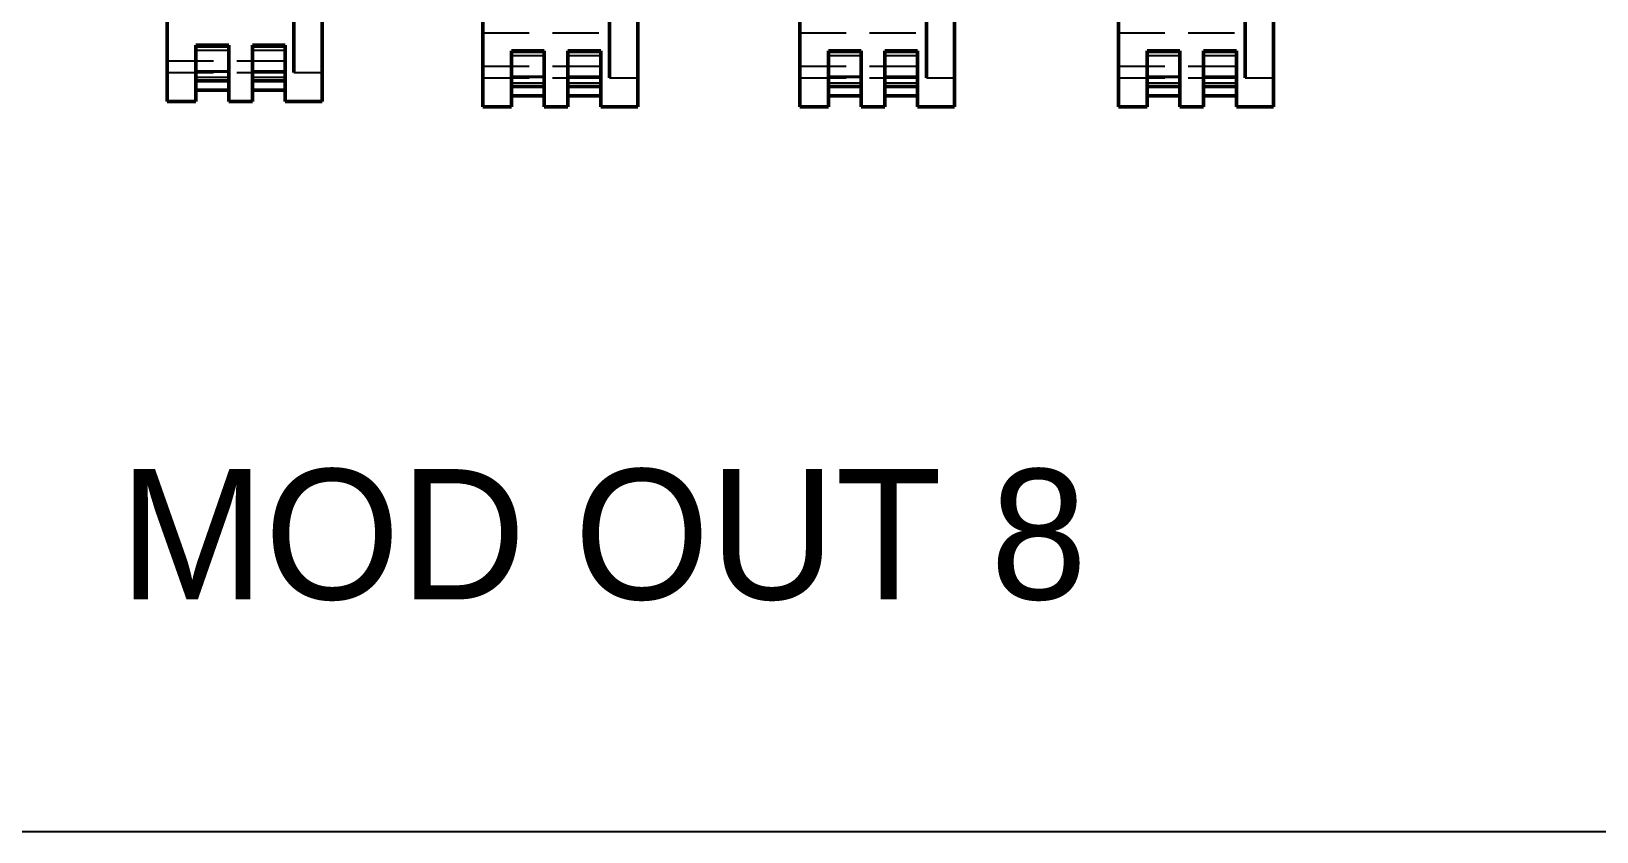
# Model space of a CAD drawing. Extents: x -891 to 6596, y -1 to 298.
# Drawn here: x -323.08 to -306.23, y 155.56 to 164.17 of the extents above; entities that cross this region are included whole.
import ezdxf

# ---------------------------------------------------------------- set-up
doc = ezdxf.new("R2010")
doc.units = 0
doc.header["$MEASUREMENT"] = 0
doc.linetypes.add('DASHED', pattern=[0.75, 0.5, -0.25])
for name, color, linetype, lineweight in [('AM_0', 7, 'Continuous', 50), ('AM_4', 3, 'Continuous', 25), ('AM_9', 6, 'DASHED', 25)]:
    doc.layers.add(name, color=color, linetype=linetype, lineweight=lineweight)

msp = doc.modelspace()

# ---------------------------------------------------------------- linework, layer by layer
at = {"color": 40, "true_color": 0xf8d731}
msp.add_lwpolyline([(-257.745, 155.557), (-354.868, 155.557)], dxfattribs=at)
at = {"layer": 'AM_0'}
for p, q in [((-321.62, 164.959), (-321.62, 163.417)), ((-320.255, 164.959), (-320.255, 163.73)), ((-319.951, 164.959), (-319.951, 163.417)), ((-318.222, 164.9), (-318.222, 163.359)), ((-316.857, 164.9), (-316.857, 163.672)), ((-316.553, 164.9), (-316.553, 163.359)), ((-314.809, 164.9), (-314.809, 163.359)), ((-313.444, 164.9), (-313.444, 163.672)), ((-313.141, 164.9), (-313.141, 163.359)), ((-311.377, 164.9), (-311.377, 163.359)), ((-310.012, 164.9), (-310.012, 163.672)), ((-309.708, 164.9), (-309.708, 163.359)), ((-321.311, 164.021), (-321.311, 163.417)), ((-320.957, 164.021), (-321.311, 164.021)), ((-320.957, 164.021), (-320.957, 163.417)), ((-320.703, 164.021), (-320.703, 163.417)), ((-320.349, 164.021), (-320.703, 164.021)), ((-320.349, 164.021), (-320.349, 163.417)), ((-317.913, 163.962), (-317.913, 163.359)), ((-317.559, 163.962), (-317.913, 163.962)), ((-317.559, 163.962), (-317.559, 163.359)), ((-317.306, 163.962), (-317.306, 163.359)), ((-316.952, 163.962), (-317.306, 163.962)), ((-316.952, 163.962), (-316.952, 163.359)), ((-314.5, 163.962), (-314.5, 163.359)), ((-314.147, 163.962), (-314.5, 163.962)), ((-314.147, 163.962), (-314.147, 163.359)), ((-313.893, 163.962), (-313.893, 163.359)), ((-313.539, 163.962), (-313.893, 163.962)), ((-313.539, 163.962), (-313.539, 163.359)), ((-311.068, 163.962), (-311.068, 163.359)), ((-310.714, 163.962), (-311.068, 163.962)), ((-310.714, 163.962), (-310.714, 163.359)), ((-310.46, 163.962), (-310.46, 163.359)), ((-310.107, 163.962), (-310.46, 163.962)), ((-310.107, 163.962), (-310.107, 163.359)), ((-321.311, 163.637), (-320.957, 163.637)), ((-320.957, 163.538), (-321.311, 163.538)), ((-320.703, 163.637), (-320.349, 163.637)), ((-320.349, 163.538), (-320.703, 163.538)), ((-317.913, 163.579), (-317.559, 163.579)), ((-317.306, 163.579), (-316.952, 163.579)), ((-314.5, 163.579), (-314.147, 163.579)), ((-313.893, 163.579), (-313.539, 163.579)), ((-311.068, 163.579), (-310.714, 163.579)), ((-310.46, 163.579), (-310.107, 163.579)), ((-321.62, 163.417), (-321.311, 163.417)), ((-320.957, 163.417), (-320.703, 163.417)), ((-320.349, 163.417), (-319.951, 163.417)), ((-318.222, 163.359), (-317.913, 163.359)), ((-317.559, 163.479), (-317.913, 163.479)), ((-317.559, 163.359), (-317.306, 163.359)), ((-316.952, 163.479), (-317.306, 163.479)), ((-316.952, 163.359), (-316.553, 163.359)), ((-314.809, 163.359), (-314.5, 163.359)), ((-314.147, 163.479), (-314.5, 163.479)), ((-314.147, 163.359), (-313.893, 163.359)), ((-313.539, 163.479), (-313.893, 163.479)), ((-313.539, 163.359), (-313.141, 163.359)), ((-311.377, 163.359), (-311.068, 163.359)), ((-310.714, 163.479), (-311.068, 163.479)), ((-310.714, 163.359), (-310.46, 163.359)), ((-310.107, 163.479), (-310.46, 163.479)), ((-310.107, 163.359), (-309.708, 163.359))]:
    msp.add_line(p, q, dxfattribs=at)
at = {"layer": 'AM_4'}
for p, q in [((-320.957, 164.002), (-321.311, 164.002)), ((-320.957, 163.966), (-321.311, 163.966)), ((-320.349, 164.002), (-320.703, 164.002)), ((-320.349, 163.966), (-320.703, 163.966)), ((-317.559, 163.943), (-317.913, 163.943)), ((-317.559, 163.907), (-317.913, 163.907)), ((-316.952, 163.943), (-317.306, 163.943)), ((-316.952, 163.907), (-317.306, 163.907)), ((-314.147, 163.943), (-314.5, 163.943)), ((-314.147, 163.907), (-314.5, 163.907)), ((-313.539, 163.943), (-313.893, 163.943)), ((-313.539, 163.907), (-313.893, 163.907)), ((-310.714, 163.943), (-311.068, 163.943)), ((-310.714, 163.907), (-311.068, 163.907)), ((-310.107, 163.943), (-310.46, 163.943)), ((-310.107, 163.907), (-310.46, 163.907)), ((-320.255, 163.73), (-319.951, 163.73)), ((-316.857, 163.672), (-316.553, 163.672)), ((-313.444, 163.672), (-313.141, 163.672)), ((-310.012, 163.672), (-309.708, 163.672))]:
    msp.add_line(p, q, dxfattribs=at)
at = {"layer": 'AM_9'}
for p, q in [((-318.222, 164.156), (-316.857, 164.156)), ((-314.809, 164.156), (-313.444, 164.156)), ((-311.377, 164.156), (-310.012, 164.156)), ((-321.62, 163.853), (-320.255, 163.853)), ((-321.62, 163.73), (-320.255, 163.73)), ((-320.957, 163.743), (-321.311, 163.743)), ((-320.957, 163.732), (-321.311, 163.732)), ((-320.957, 163.674), (-321.311, 163.674)), ((-320.349, 163.743), (-320.703, 163.743)), ((-320.349, 163.732), (-320.703, 163.732)), ((-320.349, 163.674), (-320.703, 163.674)), ((-318.222, 163.795), (-316.857, 163.795)), ((-317.559, 163.684), (-317.913, 163.684)), ((-316.952, 163.684), (-317.306, 163.684)), ((-314.809, 163.795), (-313.444, 163.795)), ((-314.147, 163.684), (-314.5, 163.684)), ((-313.539, 163.684), (-313.893, 163.684)), ((-311.377, 163.795), (-310.012, 163.795)), ((-310.714, 163.684), (-311.068, 163.684)), ((-310.107, 163.684), (-310.46, 163.684)), ((-318.222, 163.672), (-316.857, 163.672)), ((-317.559, 163.673), (-317.913, 163.673)), ((-317.559, 163.615), (-317.913, 163.615)), ((-316.952, 163.673), (-317.306, 163.673)), ((-316.952, 163.615), (-317.306, 163.615)), ((-314.809, 163.672), (-313.444, 163.672)), ((-314.147, 163.673), (-314.5, 163.673)), ((-314.147, 163.615), (-314.5, 163.615)), ((-313.539, 163.673), (-313.893, 163.673)), ((-313.539, 163.615), (-313.893, 163.615)), ((-311.377, 163.672), (-310.012, 163.672)), ((-310.714, 163.673), (-311.068, 163.673)), ((-310.714, 163.615), (-311.068, 163.615)), ((-310.107, 163.673), (-310.46, 163.673)), ((-310.107, 163.615), (-310.46, 163.615))]:
    msp.add_line(p, q, dxfattribs=at)

# ---------------------------------------------------------------- texts
at = {"color": 40, "true_color": 0xf8d731, "insert": (-322.656, 159.46), "char_height": 1.40268, "attachment_point": 1}
msp.add_mtext_dynamic_manual_height_columns(' MOD OUT 8  ', width=15.03752, gutter_width=7.013, heights=[0], dxfattribs=at)

doc.saveas('drawing.dxf')
